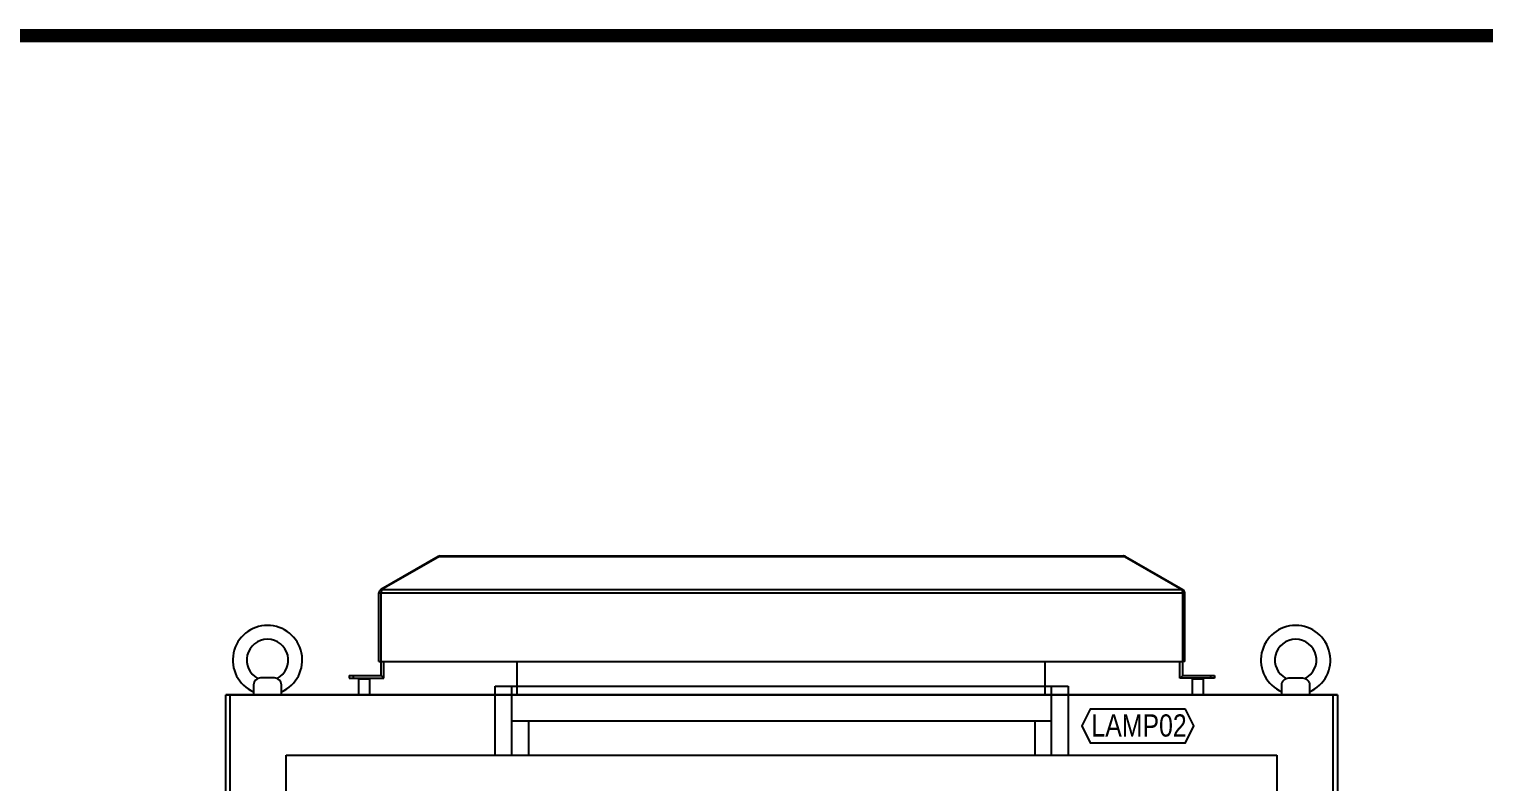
# Model space of a CAD drawing. Extents: x 79822 to 122366, y -56021 to -28815.
# Drawn here: x 87798 to 88845, y -51914 to -51371 of the extents above; entities that cross this region are included whole.
import ezdxf
from ezdxf.enums import TextEntityAlignment as Align
from ezdxf.lldxf.tags import DXFTag

# ---------------------------------------------------------------- set-up
doc = ezdxf.new("R2010")
doc.units = 0
doc.header["$LTSCALE"] = 100
doc.header["$MEASUREMENT"] = 0
doc.layers.add('PANEL', color=7, linetype='Continuous')
doc.layers.add('t', color=1, linetype='Continuous')
doc.styles.add('HZ', font='arial.ttf', dxfattribs={"width": 0.7})
doc.styles.get("Standard").update_dxf_attribs({"font": ''})
doc.styles.get('Standard').set_extended_font_data('SimSun')
tags = doc.linetypes.add('HIDDEN', pattern=[0.375, 0.25, -0.125]).pattern_tags.tags
tags[6:7] = [DXFTag(74, 4), DXFTag(75, 0), DXFTag(340, '0'), DXFTag(46, 1.0), DXFTag(50, 0.0), DXFTag(44, 0.0), DXFTag(45, 0.0)]
tags[4:5] = [DXFTag(74, 4), DXFTag(75, 0), DXFTag(340, '0'), DXFTag(46, 1.0), DXFTag(50, 0.0), DXFTag(44, 0.0), DXFTag(45, 0.0)]

# ---------------------------------------------------------------- blocks, each defined once
blk = doc.blocks.new('风帽正面')
at = {"linetype": 'Continuous'}
for p, q in [((60582.9, -62124.9), (60541.6, -62148.8)), ((60583.7, -62124.9), (60542.3, -62148.8)), ((60582.9, -62124.9), (60583.1, -62125.3)), ((60583.7, -62124.9), (61076.8, -62124.9)), ((60584.3, -62124.6), (61076.2, -62124.6)), ((61076.8, -62124.9), (61118.1, -62148.8)), ((61077.6, -62124.9), (61077.4, -62125.3)), ((61077.6, -62124.9), (61118.9, -62148.8)), ((60540.2, -62200.6), (60540.2, -62151.1)), ((60540.2, -62151.1), (60541.7, -62151.1)), ((60541.6, -62148.8), (60542.1, -62149.6)), ((60541.7, -62200.6), (60541.7, -62151.1)), ((60541.7, -62151.1), (61118.7, -62151.1)), ((60542.3, -62148.8), (61118.1, -62148.8)), ((61118.9, -62148.8), (61118.4, -62149.6)), ((61118.7, -62200.6), (61118.7, -62151.1)), ((61120.2, -62151.1), (61118.7, -62151.1)), ((61120.2, -62200.6), (61120.2, -62151.1)), ((60540.2, -62200.6), (60541.7, -62200.6)), ((60541.7, -62210.6), (60541.7, -62200.6)), ((60541.7, -62200.6), (61118.7, -62200.6)), ((60543.7, -62212.6), (60543.7, -62200.6)), ((60639.7, -62224.6), (60639.7, -62200.6)), ((61019.7, -62224.6), (61019.7, -62200.6)), ((61116.7, -62212.6), (61116.7, -62200.6)), ((61118.7, -62210.6), (61118.7, -62200.6)), ((61120.2, -62200.6), (61118.7, -62200.6)), ((60518.7, -62210.6), (60518.7, -62212.6)), ((60518.7, -62210.6), (60541.7, -62210.6)), ((60518.7, -62212.6), (60543.7, -62212.6)), ((60521.7, -62210.6), (60521.7, -62212.6)), ((60526.2, -62212.6), (60525.7, -62213.1)), ((60525.7, -62224.6), (60525.7, -62213.1)), ((60525.7, -62213.1), (60533.7, -62213.1)), ((60533.7, -62213.1), (60533.2, -62212.6)), ((60533.7, -62224.6), (60533.7, -62213.1)), ((60543.7, -62212.6), (60541.7, -62210.6)), ((61116.7, -62212.6), (61118.7, -62210.6)), ((61141.7, -62212.6), (61116.7, -62212.6)), ((61118.7, -62210.6), (61141.7, -62210.6)), ((61126.2, -62212.6), (61125.7, -62213.1)), ((61125.7, -62224.6), (61125.7, -62213.1)), ((61125.7, -62213.1), (61133.7, -62213.1)), ((61133.7, -62213.1), (61133.2, -62212.6)), ((61133.7, -62224.6), (61133.7, -62213.1)), ((61138.7, -62210.6), (61138.7, -62212.6)), ((61141.7, -62210.6), (61141.7, -62212.6))]:
    blk.add_line(p, q, dxfattribs=at)
for centre, radius, start, end in [((60584.3, -62127.3), 2.7, 90, 120), ((61076.2, -62127.3), 2.7, 60, 90), ((60542.9, -62151.1), 2.7, 120, 180), ((60693.6, -62183.3), 155.2, 167.8738, 168.0486), ((60588.1, -62160.6), 47.3, 167.3118, 167.8829), ((61072.4, -62160.6), 47.3, 12.1171, 12.6882), ((60966.9, -62183.3), 155.2, 11.9514, 12.1262), ((61117.5, -62151.1), 2.7, 0, 60)]:
    blk.add_arc(centre, radius, start, end, dxfattribs=at)
for points, start_tangent, end_tangent in [([(60583.7, -62124.9), (60583.8, -62124.8), (60584.1, -62124.6)], (0.647129, 0.762381), (0.925529, 0.378677)), ([(60584.1, -62124.6), (60584.3, -62124.6)], (0.925529, 0.378677), (1, 0)), ([(61076.4, -62124.6), (61076.2, -62124.6)], (-0.925529, 0.378677), (-1, 0)), ([(61076.8, -62124.9), (61076.7, -62124.8), (61076.4, -62124.6)], (-0.647129, 0.762381), (-0.925529, 0.378677)), ([(60542.1, -62149.4), (60542.1, -62149.6), (60541.9, -62150.2)], (-0.266985, -0.963701), (-0.2203, -0.975432)), ([(60542.3, -62148.8), (60542.3, -62148.9), (60542.1, -62149.4)], (-0.390683, -0.920525), (-0.266985, -0.963701)), ([(61118.1, -62148.8), (61118.2, -62148.9), (61118.3, -62149.4)], (0.390683, -0.920525), (0.266985, -0.963701)), ([(61118.3, -62149.4), (61118.4, -62149.6), (61118.5, -62150.2)], (0.266985, -0.963701), (0.2203, -0.975432))]:
    blk.add_spline(points, degree=3, dxfattribs=dict(at, start_tangent=start_tangent, end_tangent=end_tangent))
blk = doc.blocks.new('LAMP')
at = {"layer": 'PANEL', "color": 9}
for p, q in [((-206.2, 0), (206.2, 0)), ((-206.2, -50), (-206.2, 0)), ((-194.2, -50), (-194.2, 0)), ((194.2, -50), (194.2, 0)), ((206.2, 0), (206.2, -50)), ((-194.2, -25), (194.2, -25)), ((-182.2, -25), (-182.2, -50)), ((182.2, -25), (182.2, -50)), ((206.2, -50), (-206.2, -50))]:
    blk.add_line(p, q, dxfattribs=at)
blk = doc.blocks.new('图框')
at = {"layer": 't', "color": 7, "const_width": 9.62}
blk.add_lwpolyline([(4115.6, -3151.6), (4115.6, 0), (0, 0), (0, -3151.6)], close=True, dxfattribs=at)
at = {"color": 7, "flags": 8}
for tag, p, height in [('DWG.NAME:', (1381.6, -2910.4), 25), ('PROJECTNAME:', (3125.5, -2912.8), 24), ('PROJECTNAME：', (3339.1, -2913.1), 25), ('DWG.NO.:', (3128.2, -3030.4), 24), ('图纸编号', (3315.4, -3052.4), 24), ('FILENO.:', (3128.7, -3106.1), 24), ('文档号', (3317.7, -3124.1), 24)]:
    blk.add_attdef(tag, p, '', height=height, dxfattribs=at)
for tag, p in [('图纸名称:', (1377.8, -2965.9)), ('项目名称：', (3121.6, -2984.3)), ('项目名称：', (3325, -2984.3))]:
    blk.add_attdef(tag, text='', height=25, dxfattribs=at).set_placement(p, align=Align.BOTTOM_LEFT)
for tag, height, p in [('RENLIU', 24, (698.2, -2950.4)), ('SHUFENWANG', 24, (885.8, -2950.4)), ('FANGHOU', 24, (1069.7, -2950.4)), ('DANDANLI', 24, (1250, -2950.4)), ('设计时间', 23, (213.9, -2974.9)), ('A', 23, (59.9, -2974.9)), ('刘仁', 23, (698.2, -3002.2)), ('王姝芬', 23, (885.8, -3002.2)), ('侯方', 23, (1069.7, -3002.2)), ('李丹丹', 23, (1250, -3002.2)), ('#10STATIONONTROLCABINETCOVER', 30, (1777.9, -3017.2)), ('PAGEXOFX', 24, (3953.7, -3039.1)), ('REV.', 24, (59.4, -3063)), ('DATE', 24, (208.9, -3063)), ('DESCRIPTION', 24, (451.7, -3063)), ('PREPARED', 24, (698.2, -3063)), ('CHECKED', 24, (885.8, -3063)), ('SIGNED', 24, (1069.7, -3063)), ('APPROVED', 24, (1250, -3063)), ('图纸名称', 30, (1777.9, -3094.7)), ('第几页共几页', 24, (3953.7, -3114.1))]:
    blk.add_attdef(tag, text='', height=height, dxfattribs=at).set_placement(p, align=Align.MIDDLE)
at = {"color": 7, "width": 0.8, "flags": 8}
blk.add_attdef('HANGZHOUHOLLYSYSAUTOMATIONCO.,LTD.', text='', height=24, dxfattribs=at).set_placement((2770.1, -3045.7), align=Align.MIDDLE)

msp = doc.modelspace()

# ---------------------------------------------------------------- linework, layer by layer
at = {"color": 7}
for p, q in [((87939.2, -53960.9), (87939.2, -51850.9)), ((87939.2, -51850.9), (88739.2, -51850.9)), ((87939.2, -53960.9), (87939.2, -51850.9)), ((88739.2, -51850.9), (88739.2, -53960.9)), ((88739.2, -51850.9), (88739.2, -53960.9)), ((87982.7, -53807.4), (87982.7, -51894.4)), ((88695.7, -51894.4), (88695.7, -51972.4)), ((88695.7, -51894.4), (88695.7, -51972.4)), ((88695.7, -51894.4), (88695.7, -51972.4))]:
    msp.add_line(p, q, dxfattribs=at)
at = {"color": 7, "linetype": 'HIDDEN'}
for p, q in [((87942.4, -53850.9), (87942.4, -51850.9)), ((87942.4, -53850.9), (87942.4, -51850.9)), ((88736, -51850.9), (88736, -53850.9)), ((88736, -51850.9), (88736, -53850.9))]:
    msp.add_line(p, q, dxfattribs=at)
at = {"color": 7}
for points in [[(87979.2, -51850.9), (87979.2, -51843.8, 0.414214), (87974.2, -51838.8), (87964.2, -51838.8, 0.414214), (87959.2, -51843.8), (87959.2, -51850.9)], [(88699.2, -51850.9), (88699.2, -51843.8, -0.414214), (88704.2, -51838.8), (88714.2, -51838.8, -0.414214), (88719.2, -51843.8), (88719.2, -51850.9)]]:
    msp.add_lwpolyline(points, format="xyb", dxfattribs=at)
at = {"color": 3}
msp.add_lwpolyline([(88630, -51861.2), (88561.2, -51861.2), (88555.2, -51873.3), (88561.2, -51885.4), (88630, -51885.4), (88636, -51873.3), (88630, -51861.2)], dxfattribs=at)
at = {"color": 7}
msp.add_lwpolyline([(87982.7, -51894.4), (88695.7, -51894.4)], dxfattribs=at)
for centre, radius, start, end in [((87969.2, -51825.9), 25, 293.5782, 246.4218), ((88709.2, -51825.9), 25, 293.5782, 246.4218), ((87969.2, -51825.9), 15, 297.5291, 242.4709), ((88709.2, -51825.9), 15, 297.5291, 242.4709)]:
    msp.add_arc(centre, radius, start, end, dxfattribs=at)
at = {"layer": 'PANEL'}
msp.add_line((88739.2, -51850.9), (87939.2, -51850.9), dxfattribs=at)

# ---------------------------------------------------------------- block references
at = {"color": 1}
msp.add_blockref('图框', (86377.7, -51376.2), dxfattribs=at)
at = {"lineweight": 20}
msp.add_blockref('风帽正面', (27509.2, 10373.7), dxfattribs=at)
at = {"color": 7}
msp.add_blockref('LAMP', (88339.2, -51844.7), dxfattribs=at)

# ---------------------------------------------------------------- texts
at = {"style": 'HZ', "width": 0.8}
msp.add_text('LAMP02', height=16, dxfattribs=at).set_placement((88562.2, -51881))

doc.saveas('drawing.dxf')
